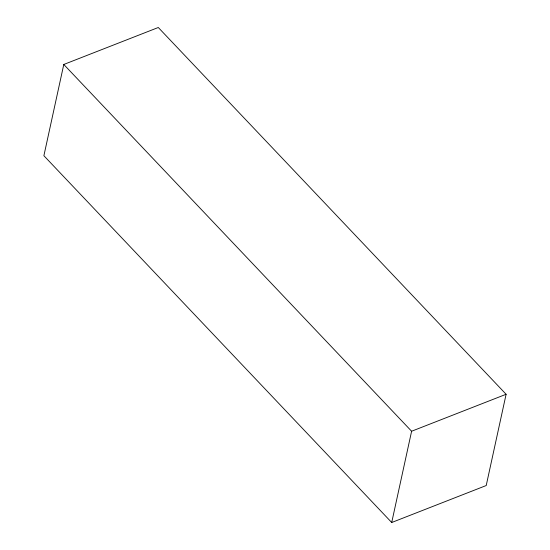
<?xml version="1.0" encoding="UTF-8"?>
<svg xmlns="http://www.w3.org/2000/svg" width="550" height="550" viewBox="0 0 550 550"><rect width="100%" height="100%" fill="white"/><g stroke="black" fill="none" stroke-linecap="round" stroke-linejoin="round"><path stroke-width="0.82" d="M63.786 64.467L43.89 155.726L391.71 522.5L486.214 485.533L506.11 394.274L158.29 27.5L63.786 64.467L411.606 431.241L391.71 522.5M411.606 431.241L506.11 394.274"/></g></svg>
